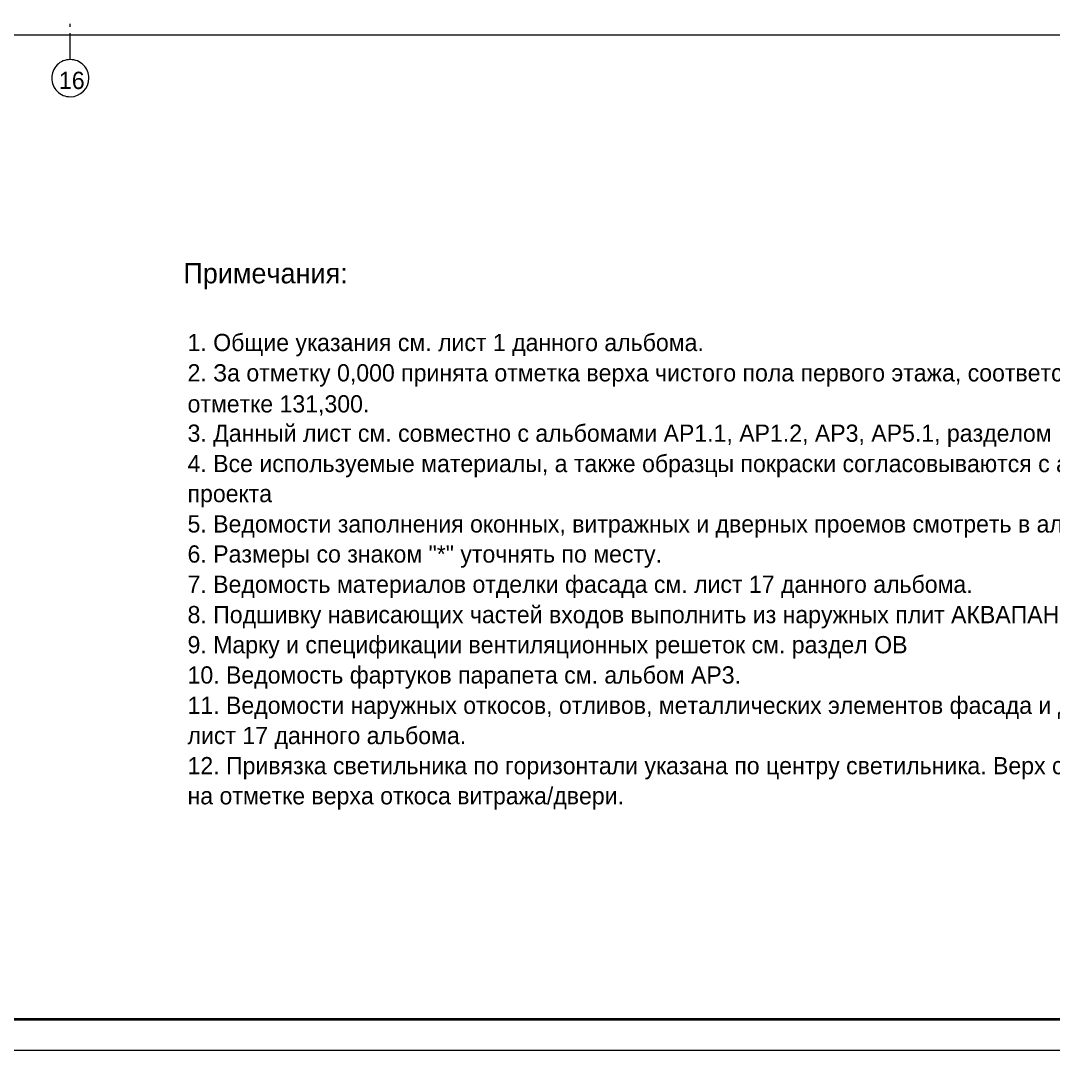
# Model space of a CAD drawing. Header units: millimetres. Extents: x -28928 to 100580, y -22867 to 36490.
# Drawn here: x 55282 to 71995, y -22867 to -6202 of the extents above; entities that cross this region are included whole.
import ezdxf

# ---------------------------------------------------------------- set-up
doc = ezdxf.new("R2010")
doc.units = ezdxf.units.MM
doc.layers.add('PDF _Геометрия', color=7, linetype='Continuous', true_color=0x8f8e8d)
doc.layers.add('PDF _Текст', color=7, linetype='Continuous')

msp = doc.modelspace()

# ---------------------------------------------------------------- linework, layer by layer
at = {"layer": 'PDF _Геометрия', "color": 7, "lineweight": 18}
msp.add_lwpolyline([(97077, 36490), (-28928, 36490), (-28928, -22867), (97077, -22867)], dxfattribs=at)
at = {"layer": 'PDF _Геометрия', "color": 7, "lineweight": 40}
msp.add_lwpolyline([(96591, 35991), (96591, -22368), (-26931, -22368), (-26931, 35991)], close=True, dxfattribs=at)
at = {"layer": 'PDF _Геометрия', "color": 7, "lineweight": 9}
for points in [[(56081, -6304), (56081, -6253)], [(82418, -6439), (-21939, -6439)], [(56081, -6837), (56081, -6405)]]:
    msp.add_lwpolyline(points, dxfattribs=at)
at = {"layer": 'PDF _Геометрия', "color": 7, "lineweight": 18}
msp.add_lwpolyline([(56085, -6833, 0.422535), (55785, -7133, 0.417263), (56085, -7434, 0.411972), (56386, -7133, 0.417263)], format="xyb", close=True, dxfattribs=at)

# ---------------------------------------------------------------- texts
at = {"layer": 'PDF _Текст', "attachment_point": 4, "style": ''}
for s, insert, char_height in [('16', (55901, -7171), 280.1), ('Примечания:', (57915, -10340), 327), ('1. Общие указания см. лист 1 данного альбома.', (57983, -11453), 279.17), ('2. За отметку 0,000 принята отметка верха чистого пола первого этажа, соответствующая абсолютной', (57983, -11944), 279.17), ('отметке 131,300.', (57983, -12430), 279.17), ('3. Данный лист см. совместно с альбомами АР1.1, АР1.2, АР3, АР5.1, разделом КЖ.', (57983, -12921), 279.17), ('4. Все используемые материалы, а также образцы покраски согласовываются с архитекторами-авторами', (57983, -13412), 279.17), ('проекта', (57983, -13898), 279.2), ('5. Ведомости заполнения оконных, витражных и дверных проемов смотреть в альбоме АР5.1.', (57983, -14389), 279.17), ('6. Размеры со знаком "*" уточнять по месту.', (57983, -14876), 279.17), ('7. Ведомость материалов отделки фасада см. лист 17 данного альбома.', (57983, -15366), 279.17), ('8. Подшивку нависающих частей входов выполнить из наружных плит АКВАПАНЕЛЬ.', (57983, -15857), 279.17), ('9. Марку и спецификации вентиляционных решеток см. раздел ОВ', (57983, -16344), 279.17), ('10. Ведомость фартуков парапета см. альбом АР3.', (57983, -16834), 279.17), ('11. Ведомости наружных откосов, отливов, металлических элементов фасада и деформационных швов см.', (57983, -17325), 279.17), ('лист 17 данного альбома.', (57983, -17812), 279.17), ('12. Привязка светильника по горизонтали указана по центру светильника. Верх светильника выполнить', (57983, -18302), 279.17), ('на отметке верха откоса витража/двери.', (57983, -18789), 279.17)]:
    msp.add_mtext(s, dxfattribs=dict(at, insert=insert, char_height=char_height))

doc.saveas('drawing.dxf')
